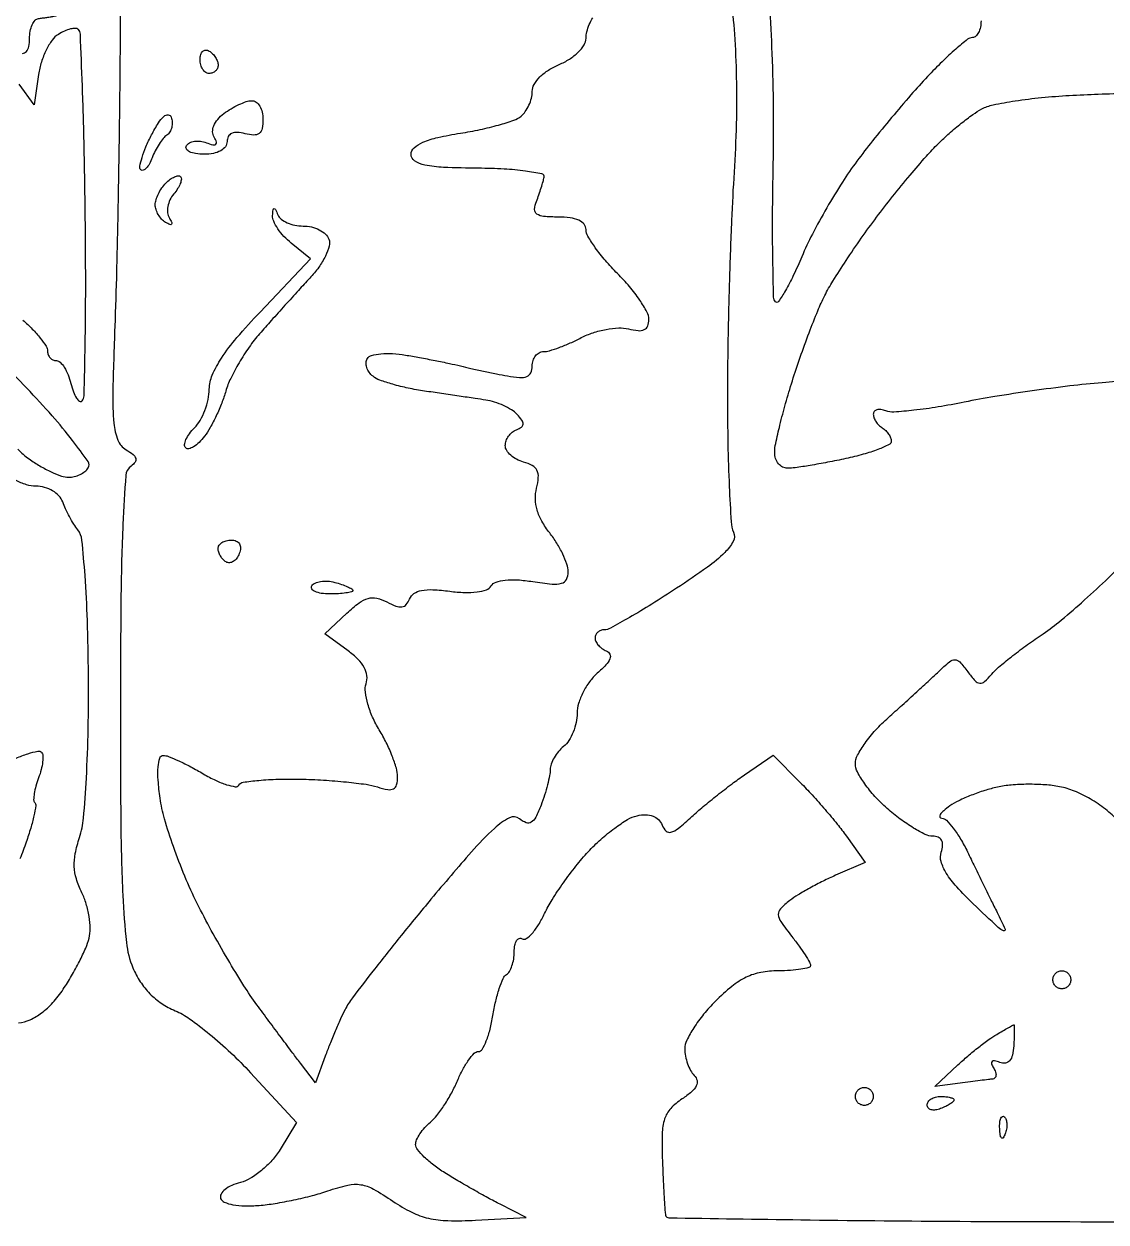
# Model space of a CAD drawing. Extents: x 0 to 102, y 0 to 135.
# Drawn here: x 58.07 to 68.27, y 0 to 11.3 of the extents above; entities that cross this region are included whole.
import ezdxf

# ---------------------------------------------------------------- set-up
doc = ezdxf.new("R2010")
doc.units = 0
doc.header["$MEASUREMENT"] = 0

msp = doc.modelspace()

# ---------------------------------------------------------------- linework, layer by layer
for points in [[(58.053093, 11.017737, 0.194288), (58.090449, 11.0364, 0.135261), (58.113186, 11.082899, 0.046507), (58.1202, 11.158149, -0.04512), (58.126439, 11.227143, -0.060287), (58.145051, 11.287145, -0.074775), (58.172421, 11.3298, -0.183696), (58.2048, 11.346975, 0.003807), (58.241826, 11.35189, 0.00272), (58.283187, 11.357931, 0.002746), (58.32255, 11.364119, 0.005875), (58.35285, 11.36942, 0.047426), (58.384362, 11.378472, 0.015601), (58.428726, 11.397529, 0.015382), (58.476907, 11.421862, 0.016827), (58.52205, 11.448438, 0.232932), (58.577018, 11.538625, 0.009603), (58.604454, 11.9274, 0.010506), (58.622079, 12.510064, 0.00252), (58.626133, 13.477543), (58.624466, 15.4395), (58.181983, 15.982991, 0.006445), (58.006264, 16.193228, 0.009182)], [(58.973013, 11.723744, -0.002909), (58.972999, 11.109801, -0.001806), (58.966494, 10.421498, -0.001385), (58.954587, 9.6695, -0.0014), (58.939527, 8.965969, -0.003323), (58.923378, 8.442646, 0.003543), (58.904363, 7.817583, 0.028801), (58.914165, 7.531592, 0.071188), (58.952063, 7.372591, 0.167028), (59.030378, 7.280944, -0.034455), (59.095044, 7.236556, -0.151318), (59.120881, 7.19879, -0.2364), (59.115002, 7.163398, -0.089102), (59.077729, 7.127677, 0.232716), (59.0267, 7.039998, 0.006133), (59.000061, 6.577432, 0.008686), (58.981601, 5.915718, 0.002383), (58.975602, 4.872841, 0.002395), (58.979845, 3.757502, 0.009764), (58.998908, 3.079838, 0.014163), (59.032749, 2.635248, 0.073), (59.093678, 2.396667, 0.046449), (59.163178, 2.265932, 0.049186), (59.254474, 2.152973, 0.049709), (59.365108, 2.061023, 0.049443), (59.491905, 1.992526, -0.056208), (59.627623, 1.916828, -0.016906), (59.815415, 1.772613, -0.016712), (60.016682, 1.595332, -0.017409), (60.202839, 1.407319), (60.635779, 0.938496), (60.480414, 0.683019, -0.045912), (60.40491, 0.581214, -0.036886), (60.306706, 0.486529, -0.038151), (60.201915, 0.412168, -0.07388), (60.10724, 0.372874, 0.042596), (60.026151, 0.345005, 0.065111), (59.962692, 0.306427, 0.088683), (59.925455, 0.263768, 0.219025), (59.921022, 0.223435, 0.219058), (59.955021, 0.187162, 0.051397), (60.036978, 0.163263, 0.041634), (60.149677, 0.152205, 0.024925), (60.284256, 0.156951, 0.019243), (60.433983, 0.175547, 0.01144), (60.610682, 0.208603, 0.011442), (60.785594, 0.249685, 0.019331), (60.929782, 0.293063, -0.025208), (61.11952, 0.347723, -0.096847), (61.241676, 0.352244, -0.090209), (61.361039, 0.310553, -0.020223), (61.544784, 0.196272, 0.033409), (61.72139, 0.092782, 0.059334), (61.879901, 0.035866, 0.051021), (62.063117, 0.012983, 0.01881), (62.323841, 0.016977), (62.801777, 0.0423), (62.554839, 0.167731, -0.007721), (62.440635, 0.227976, -0.004018), (62.299979, 0.306451, -0.003994), (62.15684, 0.389345, -0.00608), (62.033997, 0.463831, -0.023115), (61.929046, 0.536166, -0.029832), (61.840246, 0.612387, -0.030477), (61.776098, 0.682514, -0.168823), (61.759047, 0.729891, -0.108408), (61.768346, 0.774613, -0.040102), (61.799434, 0.831368, -0.037419), (61.84451, 0.889918, -0.036901), (61.898005, 0.941391, 0.053855), (61.959774, 1.004987, 0.021379), (62.030644, 1.10416, 0.020863), (62.098663, 1.218669, 0.024592), (62.15294, 1.33245, -0.023851), (62.202979, 1.437747, -0.032848), (62.258334, 1.526633, -0.03444), (62.311357, 1.59068, -0.205426), (62.350336, 1.6074, 0.267035), (62.385609, 1.627685, 0.036156), (62.42456, 1.707356, 0.033768), (62.460377, 1.817299, 0.022219), (62.487213, 1.947675, -0.017567), (62.513424, 2.0813, -0.022848), (62.547228, 2.201336, -0.021409), (62.583415, 2.296604, -0.154052), (62.615112, 2.333368, 0.125676), (62.643348, 2.362652, 0.046844), (62.667013, 2.415147, 0.042704), (62.683169, 2.479889, 0.039817), (62.6886, 2.547986, -0.043473), (62.693966, 2.60959, -0.094505), (62.710724, 2.65381, -0.172585), (62.735454, 2.67374, -0.226268), (62.763915, 2.670639, 0.302817), (62.802058, 2.671955, 0.056251), (62.856818, 2.721453, 0.043682), (62.917161, 2.803157, 0.026447), (62.974421, 2.908988, -0.028921), (63.045783, 3.039338, -0.01405), (63.150959, 3.197509, -0.013885), (63.270008, 3.356512, -0.019458), (63.385557, 3.491118, -0.023539), (63.504781, 3.607995, -0.023362), (63.634752, 3.713458, -0.023987), (63.756805, 3.794649, -0.078722), (63.846386, 3.830627, -0.054967), (63.928224, 3.840077, -0.091726), (63.996267, 3.82785, -0.108355), (64.047734, 3.79438, -0.103344), (64.081536, 3.741918, 0.11228), (64.118716, 3.686392, 0.264995), (64.165466, 3.674998, 0.103106), (64.23464, 3.711409, 0.013195), (64.36195, 3.822256, -0.011516), (64.469395, 3.916445, -0.006585), (64.603155, 4.025396, -0.006575), (64.740653, 4.131499, -0.010848), (64.859884, 4.217047), (65.127668, 4.400516), (65.38472, 4.143464, -0.01138), (65.496047, 4.026951, -0.007622), (65.618237, 3.888931, -0.007677), (65.732583, 3.751521, -0.014978), (65.818703, 3.637936), (65.995634, 3.38946), (65.716867, 3.26886, 0.013226), (65.59889, 3.214073, 0.010622), (65.474903, 3.149136, 0.010771), (65.362816, 3.084178, 0.026779), (65.284619, 3.030644, 0.035223), (65.197559, 2.953624, 0.212695), (65.17698, 2.898442, 0.139289), (65.200281, 2.832361, 0.012683), (65.305769, 2.69102, -0.010167), (65.372657, 2.602332, -0.013824), (65.429102, 2.519508, -0.010683), (65.47228, 2.448956, -0.132729), (65.4804, 2.418906, -0.341523), (65.4652, 2.399248, -0.022835), (65.390935, 2.383519, -0.025305), (65.292595, 2.372412, -0.015466), (65.17584, 2.3688, 0.046957), (65.013051, 2.353478, 0.066213), (64.874874, 2.3077, 0.057289), (64.739595, 2.221636, 0.02609), (64.58364, 2.08116, 0.025472), (64.473545, 1.959237, 0.028295), (64.380494, 1.830797, 0.029321), (64.314605, 1.713487, 0.11377), (64.296, 1.63278, 0.047985), (64.302548, 1.564711, 0.037622), (64.322127, 1.49313, 0.038762), (64.350844, 1.428773, 0.072179), (64.384944, 1.383096, -0.144907), (64.411208, 1.334742, -0.173047), (64.404372, 1.283611, -0.099086), (64.359157, 1.226908, -0.030029), (64.270489, 1.16088, 0.059431), (64.16267, 1.070293, 0.111712), (64.105367, 0.972675, 0.072401), (64.082117, 0.831961, 0.014532), (64.084627, 0.577254, 0.002035), (64.092242, 0.40024, 0.00279), (64.100631, 0.24103, 0.001803), (64.108904, 0.107391, 0.032819), (64.114482, 0.065075, 0.353457), (64.144916, 0.039718, 0.000204), (65.390595, 0.021385, 0.002229), (66.786126, 0.00764, 0.001342), (68.4414, 0.003163)], [(64.727108, 11.5479, -0.018286), (64.763534, 11.198969, -0.011838), (64.7813, 10.793359, -0.011073), (64.780399, 10.353008, -0.010021), (64.760269, 9.8982, 0.005713), (64.736233, 9.443823, 0.002958), (64.716047, 8.875597, 0.00294), (64.702188, 8.291321, 0.004461), (64.697659, 7.7832, 0.004702), (64.701872, 7.335692, 0.006595), (64.714659, 6.936293, 0.004117), (64.732545, 6.601868, 0.084546), (64.755518, 6.503912, -0.227321), (64.751342, 6.416986, -0.074547), (64.672332, 6.311718, -0.039317), (64.509098, 6.17436, -0.009598), (64.219012, 5.975162, -0.006279), (63.984954, 5.825145, -0.009009), (63.773597, 5.698621, -0.005476), (63.593985, 5.598051, -0.125524), (63.537329, 5.5836, 0.087557), (63.503985, 5.577716, 0.094485), (63.475653, 5.56082, 0.100113), (63.456701, 5.535634, 0.111843), (63.45, 5.50605, 0.116573), (63.457779, 5.473136, 0.063122), (63.481064, 5.438381, 0.057601), (63.51531, 5.407151, 0.05774), (63.55575, 5.384586, -0.18179), (63.588747, 5.353645, -0.212955), (63.590376, 5.311095, -0.093941), (63.552966, 5.252566, -0.023618), (63.47115, 5.173625, 0.053843), (63.398302, 5.094311, 0.041642), (63.336715, 4.994334, 0.042789), (63.294617, 4.88995, 0.074593), (63.2808, 4.797848, -0.053291), (63.271432, 4.710201, -0.04279), (63.243523, 4.619495, -0.044286), (63.202527, 4.539291, -0.079423), (63.1539, 4.4838, 0.046102), (63.105345, 4.435297, 0.040854), (63.064277, 4.376803, 0.04308), (63.036076, 4.317572, 0.089804), (63.027, 4.267449, -0.048452), (63.021406, 4.209853, -0.014011), (63.001737, 4.122584, -0.01395), (62.973919, 4.02496, -0.014458), (62.940998, 3.930212, -0.023511), (62.891596, 3.816652, -0.138775), (62.848608, 3.768919, -0.239104), (62.800262, 3.764435, -0.079116), (62.737106, 3.80185, 0.303496), (62.64361, 3.811552, 0.063164), (62.501458, 3.711758, 0.029057), (62.284414, 3.489912, 0.005036), (61.903398, 3.043281, 0.003804), (61.62241, 2.70186, 0.004934), (61.370314, 2.384397, 0.00375), (61.164, 2.115112, 0.043785), (61.093836, 2.002886, 0.011583), (61.051309, 1.914412, 0.005466), (61.000334, 1.798392, 0.005414), (60.94959, 1.675713, 0.007608), (60.907174, 1.5651), (60.814257, 1.3113), (60.672778, 1.497677, -0.001732), (60.600463, 1.593631, -0.000561), (60.494118, 1.736091, -0.000559), (60.376247, 1.894733, -0.000629), (60.263245, 2.047577, -0.018064), (60.139764, 2.228359, -0.007723), (59.987335, 2.478274, -0.00763), (59.832871, 2.749953, -0.009959), (59.700396, 3.0033, -0.01682), (59.583446, 3.259488, -0.013911), (59.47584, 3.539585, -0.014141), (59.39153, 3.802162, -0.036194), (59.349917, 3.99735, -0.015666), (59.331944, 4.165688, -0.036949), (59.331796, 4.291863, -0.05301), (59.346793, 4.374928, -0.333128), (59.379181, 4.3992, -0.094813), (59.428282, 4.389805, -0.012754), (59.525388, 4.348333, -0.014347), (59.639023, 4.29234, -0.011632), (59.757621, 4.226035, 0.021919), (59.873116, 4.164548, 0.03495), (59.977139, 4.123541, 0.038912), (60.058872, 4.104588, 0.300401), (60.092777, 4.120285, -0.221072), (60.132444, 4.146392, -0.012906), (60.279896, 4.164341, -0.017587), (60.462553, 4.175341, -0.011882), (60.67127, 4.175595, -0.009515), (60.890754, 4.166465, -0.009971), (61.106322, 4.149065, -0.009685), (61.291616, 4.12675, -0.043004), (61.39845, 4.102278, 0.031547), (61.4962, 4.07752, 0.165413), (61.550308, 4.085304, 0.219954), (61.579565, 4.122457, 0.05908), (61.588484, 4.198983, 0.071007), (61.576957, 4.278603, 0.021961), (61.537676, 4.393483, 0.021474), (61.4819, 4.519624, 0.022062), (61.415964, 4.639353, -0.033123), (61.353638, 4.758699, -0.034483), (61.308572, 4.88366, -0.036729), (61.285273, 4.996422, -0.109855), (61.292192, 5.074399, 0.108401), (61.299247, 5.151399, 0.09408), (61.274307, 5.228673, 0.073032), (61.215464, 5.306788, 0.037473), (61.121849, 5.386357), (60.903076, 5.545722), (61.111056, 5.74111, -0.026578), (61.22556, 5.83776, -0.094241), (61.311306, 5.88024, -0.125719), (61.392531, 5.882021, -0.065894), (61.487761, 5.846198, 0.031241), (61.57334, 5.80706, 0.124473), (61.630196, 5.800273, 0.184413), (61.670743, 5.822089, 0.086733), (61.70178, 5.873932, -0.154923), (61.7427, 5.92518, -0.099812), (61.813558, 5.954358, -0.06086), (61.921897, 5.961963, -0.020465), (62.079969, 5.947314, 0.024315), (62.219821, 5.935439, 0.040695), (62.337651, 5.940775, 0.050118), (62.426063, 5.961173, 0.174313), (62.471238, 5.997115, -0.17339), (62.516887, 6.033568, -0.056509), (62.602367, 6.052467, -0.043116), (62.71894, 6.054625, -0.022729), (62.862906, 6.038271, 0.013815), (63.044473, 6.01436, 0.093585), (63.134354, 6.021867, 0.213235), (63.179467, 6.059109, 0.115635), (63.1962, 6.130494, 0.082473), (63.184403, 6.201529, 0.028471), (63.145093, 6.298238, 0.027384), (63.088805, 6.401824, 0.028509), (63.022218, 6.497194, -0.038985), (62.949261, 6.606492, -0.056573), (62.904384, 6.71334, -0.063325), (62.887751, 6.817654, -0.069498), (62.898696, 6.919425, 0.042465), (62.915166, 7.02082, 0.134968), (62.902167, 7.087626, 0.154004), (62.858323, 7.133197, 0.060905), (62.776578, 7.165604, -0.056142), (62.71058, 7.191046, -0.063094), (62.654695, 7.229785, -0.072353), (62.616808, 7.275299, -0.138306), (62.604, 7.320717, -0.087342), (62.611911, 7.36566, -0.06748), (62.635064, 7.409783, -0.067035), (62.669327, 7.446424, -0.083598), (62.70975, 7.469475, 0.065097), (62.756395, 7.493845, 0.233716), (62.77205, 7.522492, 0.16797), (62.760907, 7.559581, 0.032483), (62.715688, 7.614407, 0.06509), (62.663425, 7.657208, 0.031996), (62.587537, 7.697904, 0.031088), (62.50206, 7.730674, 0.039315), (62.419588, 7.749581, 0.000081), (62.318693, 7.76448, 0.000026), (62.169129, 7.786532, 0.000026), (62.002748, 7.811047, 0.000029), (61.8426, 7.834625, -0.015699), (61.689167, 7.862151, -0.017381), (61.54294, 7.898504, -0.016983), (61.420974, 7.937895, -0.080672), (61.357081, 7.973411, -0.070669), (61.320924, 8.011351, -0.078586), (61.298327, 8.056573, -0.088329), (61.292386, 8.101886, -0.127617), (61.304257, 8.140299, -0.192241), (61.344099, 8.169801, -0.041104), (61.430541, 8.185117, -0.037118), (61.540916, 8.187215, -0.027098), (61.662875, 8.173821, -0.004471), (61.795744, 8.15067, -0.003357), (61.941557, 8.122905, -0.003393), (62.078413, 8.094925, -0.007782), (62.181, 8.071552, 0.004652), (62.278735, 8.048639, 0.002559), (62.398713, 8.022331, 0.002551), (62.520713, 7.996884, 0.004083), (62.62515, 7.976542, 0.02745), (62.739236, 7.961706, 0.114317), (62.807319, 7.97222, 0.193261), (62.844364, 8.007619, 0.106981), (62.8578, 8.069698, -0.07585), (62.865763, 8.121889, -0.088849), (62.888864, 8.166256, -0.100184), (62.923219, 8.196013, -0.127986), (62.96355, 8.206721, 0.070853), (63.020125, 8.215063, 0.01627), (63.111991, 8.245548, 0.0165), (63.216498, 8.288011, 0.01543), (63.320381, 8.338167, -0.04072), (63.430693, 8.384709, -0.033582), (63.554422, 8.416397, -0.034808), (63.672596, 8.429927, -0.072706), (63.764531, 8.420634, 0.035892), (63.85661, 8.404434, 0.133857), (63.91412, 8.413936, 0.196074), (63.946313, 8.448237, 0.091871), (63.9576, 8.509148, 0.125339), (63.939453, 8.580402, 0.025246), (63.870621, 8.692864, 0.025202), (63.774853, 8.818811, 0.021227), (63.6615, 8.94222, -0.018427), (63.54813, 9.064269, -0.022866), (63.452379, 9.186132, -0.022027), (63.382658, 9.293436, -0.13383), (63.3654, 9.35676, 0.17642), (63.347185, 9.406777, 0.112712), (63.297312, 9.44452, 0.073397), (63.215192, 9.467852, 0.032584), (63.102549, 9.4752, -0.019531), (62.963972, 9.480615, -0.137562), (62.90123, 9.503626, -0.25873), (62.880503, 9.547708, -0.076223), (62.897317, 9.62325, 0.008191), (62.920468, 9.685744, 0.007406), (62.942382, 9.75109, 0.007438), (62.960271, 9.810197, 0.023352), (62.969818, 9.85055, 0.410733), (62.94852, 9.882098, 0.015457), (62.793944, 9.908092, 0.020063), (62.592449, 9.927409, 0.011757), (62.3502, 9.93515, -0.00784), (62.022737, 9.943047, -0.041148), (61.844164, 9.964949, -0.094565), (61.749339, 10.004244, -0.252513), (61.7157, 10.066605, -0.217676), (61.743661, 10.127788, -0.077406), (61.827145, 10.180008, -0.04648), (61.968449, 10.225516, -0.015727), (62.181, 10.265782, 0.013325), (62.366897, 10.300075, 0.015706), (62.540682, 10.342691, 0.014672), (62.684128, 10.387257, 0.088464), (62.75205, 10.424986, 0.070984), (62.792543, 10.468842, 0.045158), (62.826736, 10.529461, 0.044565), (62.850012, 10.596487, 0.06137), (62.8578, 10.659695, -0.133584), (62.875764, 10.725733, -0.063684), (62.930043, 10.795905, -0.054561), (63.011605, 10.861349, -0.043648), (63.1116, 10.9134, 0.0444), (63.2087, 10.964129, 0.050525), (63.290846, 11.029364, 0.057389), (63.347259, 11.098551, 0.143314), (63.3654, 11.160544, -0.059786), (63.372817, 11.222348, -0.039044), (63.395221, 11.290664, -0.038989), (63.428044, 11.354819, -0.058709)], [(67.0878, 11.325034, -0.048677), (67.081906, 11.264632, -0.068677), (67.064317, 11.213564, -0.088861), (67.038383, 11.179171, -0.189069), (67.007858, 11.1672, 0.168798), (66.961069, 11.150941, 0.011252), (66.849986, 11.059, 0.015222), (66.720752, 10.939968, 0.010748), (66.58268, 10.798861, 0.009213), (66.427418, 10.626967, 0.005186), (66.245033, 10.412967, 0.005174), (66.065357, 10.193075, 0.008435), (65.91804, 10.002422, 0.018332), (65.781189, 9.804238, 0.011201), (65.633748, 9.561188, 0.011222), (65.49831, 9.313528, 0.019514), (65.398765, 9.101513, -0.011321), (65.318725, 8.92352, -0.02015), (65.243757, 8.781442, -0.016755), (65.179324, 8.678515, -0.471808), (65.151748, 8.675852, -0.192615), (65.133153, 8.719248, -0.001769), (65.125745, 9.076659, -0.005666), (65.123319, 9.491125, -0.003592), (65.129436, 9.974096, 0.007382), (65.132073, 10.492838, 0.007153), (65.119499, 11.016911, 0.007091), (65.095305, 11.477539, 0.02606)], [(58.05675, 8.503684, -0.019822), (58.145827, 8.418787, -0.024854), (58.221059, 8.333023, -0.024315), (58.275689, 8.256785, -0.144274), (58.2894, 8.210258, 0.092489), (58.295714, 8.176414, 0.096163), (58.313778, 8.147643, 0.099326), (58.340724, 8.128389, 0.105998), (58.372388, 8.1216, -0.199213), (58.40803, 8.106813, -0.054463), (58.446882, 8.058315, -0.04614), (58.48266, 7.988641, -0.034081), (58.509448, 7.90616, 0.026305), (58.53379, 7.82705, 0.053727), (58.562502, 7.768871, 0.097301), (58.590561, 7.739338, 0.365712), (58.614127, 7.741327, 0.193186), (58.634368, 7.788708, 0.001125), (58.644048, 8.277348, 0.004486), (58.648866, 8.838498, 0.002812), (58.64492, 9.495013, 0.002444), (58.63408, 10.151141, 0.003914), (58.617705, 10.711035, 0.000879), (58.598686, 11.20068, 0.188387), (58.580096, 11.243104, 0.202166), (58.552857, 11.254188, 0.055812), (58.506009, 11.248348, 0.046915), (58.449521, 11.229044, 0.034366), (58.391092, 11.197747, 0.097852), (58.332813, 11.142847, 0.040512), (58.276972, 11.049518, 0.038079), (58.231623, 10.936661, 0.039972), (58.2048, 10.820039), (58.1625, 10.5327), (58.023283, 10.729263, 0.031738)], [(68.492489, 7.933178, 0.004652), (68.2299, 7.913499, 0.008696), (67.925553, 7.882502, 0.005375), (67.568938, 7.836009, 0.00539), (67.217508, 7.782475, 0.009647), (66.930215, 7.729828, -0.009813), (66.683092, 7.684627, -0.012883), (66.455827, 7.653637, -0.010404), (66.266503, 7.636753, -0.109066), (66.189965, 7.648252, 0.056896), (66.145028, 7.659858, 0.101491), (66.107076, 7.657455, 0.147971), (66.082176, 7.641868, 0.181368), (66.0726, 7.616338, 0.092158), (66.078789, 7.583046, 0.053054), (66.097451, 7.546631, 0.050566), (66.124839, 7.512808, 0.058948), (66.1572, 7.4871, -0.055861), (66.189561, 7.461715, -0.049688), (66.216949, 7.428848, -0.052631), (66.235636, 7.393835, -0.096572), (66.2418, 7.362217, -0.288315), (66.221066, 7.329249, -0.020251), (66.116321, 7.284035, -0.023703), (65.978345, 7.238373, -0.015236), (65.814636, 7.19801, -0.005359), (65.642093, 7.162936, -0.006187), (65.476898, 7.133311, -0.005584), (65.336513, 7.111532, -0.035701), (65.264736, 7.1064, -0.120161), (65.21801, 7.117794, -0.101508), (65.178374, 7.14989, -0.09264), (65.151954, 7.197904, -0.081597), (65.143091, 7.25445, -0.051106), (65.152642, 7.341327, -0.007505), (65.192478, 7.514083, -0.008408), (65.246238, 7.717436, -0.007132), (65.309683, 7.930408, -0.007919), (65.383273, 8.152743, -0.006803), (65.467541, 8.384257, -0.006865), (65.549799, 8.592365, -0.019526), (65.614667, 8.734108, -0.021744), (65.691739, 8.87134, -0.007278), (65.815864, 9.065095, -0.007227), (65.959659, 9.275838, -0.008193), (66.103725, 9.473591, -0.00691), (66.254598, 9.668065, -0.005897), (66.41887, 9.868967, -0.005949), (66.572615, 10.048159, -0.016764), (66.685667, 10.168413, -0.015105), (66.787579, 10.263835, -0.012471), (66.901669, 10.359421, -0.012661), (67.010815, 10.441899, -0.032611), (67.09469, 10.494087, -0.071833), (67.201314, 10.532764, -0.012887), (67.409943, 10.570467, -0.013675), (67.658599, 10.601879, -0.011981), (67.919823, 10.621339, -0.002109), (68.192913, 10.633958, -0.001872), (68.477215, 10.644828, -0.001878)], [(58.00927, 7.286794, 0.048811), (58.115287, 7.194498, 0.022776), (58.217683, 7.128398, 0.023403), (58.324762, 7.07253, 0.023948), (58.421787, 7.033077, 0.084782), (58.487817, 7.0218, 0.060839), (58.541603, 7.028369, 0.051039), (58.595706, 7.047815, 0.053231), (58.642063, 7.076454, 0.089604), (58.672548, 7.110361, 0.300618), (58.670723, 7.170238, 0.010394), (58.525271, 7.367521, 0.016325), (58.332988, 7.601093, 0.0103), (58.094319, 7.861437, -0.008619), (57.847614, 8.128735, -0.010985)], [(58.015759, 1.877121, 0.076947), (58.124951, 1.907323, 0.055606), (58.233805, 1.971768, 0.048668), (58.338991, 2.068372, 0.034803), (58.437152, 2.194574, 0.016585), (58.515529, 2.320054, 0.014419), (58.589349, 2.456372, 0.014649), (58.648989, 2.583655, 0.040769), (58.680711, 2.677057, 0.067028), (58.690874, 2.76738, 0.033817), (58.68062, 2.881745, 0.032848), (58.653742, 3.00044, 0.041722), (58.612942, 3.105082, -0.038303), (58.560918, 3.235869, -0.065085), (58.540792, 3.351695, -0.060858), (58.550547, 3.474113, -0.029389), (58.591012, 3.626319, 0.057775), (58.628327, 3.807442, 0.00827), (58.655318, 4.185794, 0.009026), (58.672245, 4.647745, 0.006628), (58.67497, 5.160309, 0.005898), (58.664868, 5.672164, 0.010401), (58.642752, 6.094375, 0.007212), (58.6133, 6.429884, 0.140813), (58.574958, 6.525389, -0.026362), (58.536624, 6.580373, -0.014929), (58.495827, 6.6506, -0.014874), (58.458827, 6.724043, -0.023627), (58.432088, 6.78915, 0.102518), (58.396867, 6.847016, 0.072339), (58.337267, 6.894749, 0.067181), (58.261714, 6.926399, 0.065728), (58.179902, 6.9372, -0.076502), (58.090739, 6.950923, -0.040874), (57.987247, 6.993115, -0.039498)], [(68.383314, 3.779301, 0.038295), (68.260735, 3.89159, 0.033761), (68.117381, 3.989152, 0.03482), (67.968099, 4.063198, 0.051394), (67.827989, 4.104725, 0.02944), (67.69112, 4.122144, 0.018751), (67.530607, 4.126996, 0.018832), (67.372251, 4.119875, 0.032941), (67.242464, 4.100465, 0.022959), (67.122439, 4.068507, 0.017632), (66.99459, 4.023081, 0.017944), (66.87783, 3.971981, 0.03987), (66.794026, 3.92309, 0.023479), (66.735749, 3.878348, 0.071318), (66.702639, 3.841102, 0.24496), (66.700287, 3.818535, 0.307738), (66.717254, 3.807, -0.202155), (66.761238, 3.788459, -0.029747), (66.825853, 3.713808, -0.02963), (66.895224, 3.611253, -0.021491), (66.960425, 3.48975, 0.000764), (67.028226, 3.349773, 0.000524), (67.105568, 3.191138, 0.000528), (67.180379, 3.038514, 0.001072), (67.239583, 2.9187, -0.008949), (67.31417, 2.761569, -0.662892), (67.299887, 2.746097, -0.102791), (67.250339, 2.776497, -0.001712), (67.015044, 2.999507, -0.017997), (66.858661, 3.159886, -0.04517), (66.760346, 3.290153, -0.066461), (66.711878, 3.397671, -0.150653), (66.712609, 3.485957, 0.055157), (66.725918, 3.552595, 0.145858), (66.716226, 3.599742, 0.179528), (66.68431, 3.62791, 0.092218), (66.631145, 3.6378, -0.11505), (66.562661, 3.653769, -0.022841), (66.45173, 3.714928, -0.023076), (66.326443, 3.799849, -0.019681), (66.202444, 3.900364, -0.027353), (66.087986, 4.012516, -0.030811), (65.991244, 4.132325, -0.032326), (65.922907, 4.243028, -0.122714), (65.9034, 4.321312, -0.124804), (65.923445, 4.400366, -0.030968), (65.994799, 4.514541, -0.029736), (66.095449, 4.639022, -0.026004), (66.214544, 4.756698, 0.0018), (66.345472, 4.874107, 0.001573), (66.481579, 4.997827, 0.001582), (66.603875, 5.11041, 0.004709), (66.686674, 5.18858, -0.015473), (66.790529, 5.282485, -0.177887), (66.841358, 5.301159, -0.213081), (66.887385, 5.280611, -0.023256), (66.962499, 5.18858, 0.023305), (67.032215, 5.103179, 0.186002), (67.076708, 5.080479, 0.214621), (67.121216, 5.095173, 0.031872), (67.188319, 5.165017, -0.040206), (67.253548, 5.230686, -0.009985), (67.370668, 5.32704, -0.010145), (67.509595, 5.432252, -0.010022), (67.653235, 5.532182, 0.024516), (67.820452, 5.655855, 0.009989), (68.035821, 5.839407, 0.009856), (68.259869, 6.046253, 0.0124), (68.45864, 6.246865, 0.015776)], [(57.992624, 4.373803, -0.025252), (58.105063, 4.415341, -0.022751), (58.196405, 4.439434, -0.254756), (58.231224, 4.429176, -0.186449), (58.244824, 4.398452, -0.039285), (58.243003, 4.338701, -0.036159), (58.229584, 4.265489, -0.027446), (58.2048, 4.1877, 0.021926), (58.179295, 4.110601, 0.03042), (58.163785, 4.039511, 0.03085), (58.158453, 3.981911, 0.206885), (58.168805, 3.955795, -0.23961), (58.178495, 3.92606, -0.01433), (58.160715, 3.830501, -0.018981), (58.13082, 3.713701, -0.012664), (58.088183, 3.582344, -0.007788), (58.029556, 3.424079, -0.003727)]]:
    msp.add_lwpolyline(points, format="xyb")
for points in [[(59.8122, 11.0403, -0.06081), (59.844561, 11.014395, -0.051032), (59.871949, 10.979989, -0.053229), (59.890599, 10.942719, -0.089642), (59.8968, 10.908407, -0.105429), (59.890323, 10.878033, -0.099231), (59.871949, 10.852185, -0.096318), (59.844495, 10.834859, -0.092995), (59.8122, 10.8288, -0.153634), (59.779935, 10.838954, -0.097988), (59.752451, 10.867544, -0.080552), (59.733906, 10.910262, -0.062283), (59.7276, 10.960693, -0.066118), (59.733798, 11.007361, -0.138808), (59.752451, 11.038483, -0.191142), (59.780082, 11.049432, -0.139169)], [(60.21405, 10.572309, -0.167611), (60.254378, 10.559538, -0.09828), (60.288736, 10.521609, -0.077979), (60.311952, 10.464227, -0.057267), (60.3198, 10.395933, -0.047795), (60.311562, 10.309951, -0.178606), (60.283892, 10.264259, -0.183395), (60.233727, 10.248188, -0.050807), (60.1506, 10.261113, 0.047946), (60.077515, 10.272904, 0.120594), (60.024762, 10.263529, 0.169691), (59.993093, 10.233902, 0.121219), (59.9814, 10.18638, -0.160765), (59.965574, 10.13843, -0.108086), (59.921766, 10.100174, -0.079738), (59.852817, 10.075521, -0.046093), (59.764907, 10.0674, -0.036017), (59.685357, 10.073138, -0.077237), (59.626697, 10.091166, -0.148584), (59.598032, 10.117729, -0.2773), (59.598416, 10.148305, -0.139256), (59.627891, 10.175245, -0.079256), (59.674288, 10.189881, -0.068649), (59.729967, 10.190455, -0.059981), (59.786488, 10.176228, 0.025865), (59.848124, 10.156166, 0.222517), (59.875896, 10.161074, 0.344465), (59.882415, 10.182567, 0.046183), (59.859907, 10.227852, -0.137472), (59.845333, 10.278466, -0.099732), (59.856564, 10.336331, -0.080147), (59.893142, 10.395932, -0.053062), (59.951778, 10.451038, -0.027858), (60.019471, 10.496622, -0.025965), (60.093386, 10.535576, -0.026893), (60.162683, 10.563201, -0.075172)], [(59.455449, 10.417166, -0.071371), (59.464358, 10.368986, -0.069575), (59.459494, 10.319805, -0.074855), (59.442112, 10.277146, -0.111247), (59.414491, 10.247966, 0.073244), (59.379669, 10.216331, 0.027505), (59.340628, 10.163018, 0.02654), (59.303857, 10.099391, 0.029136), (59.275288, 10.034141, -0.033618), (59.249224, 9.976035, -0.065349), (59.219755, 9.934702, -0.112657), (59.191946, 9.915818, -0.297751), (59.169471, 9.920529, -0.249208), (59.159227, 9.954009, -0.025975), (59.179712, 10.036479, -0.027389), (59.216846, 10.138152, -0.018447), (59.269699, 10.249888, -0.02012), (59.333944, 10.362366, -0.069734), (59.387708, 10.4264, -0.209551), (59.427223, 10.439495, -0.296323)], [(59.543666, 9.856534, -0.237121), (59.551465, 9.832981, -0.058009), (59.540568, 9.792311, -0.047018), (59.515547, 9.743252, -0.031792), (59.478572, 9.69245, 0.064538), (59.443512, 9.637001, 0.063768), (59.42357, 9.574221, 0.069449), (59.421065, 9.513924, 0.114604), (59.437288, 9.465834, -0.025541), (59.460054, 9.424409, -0.297903), (59.457814, 9.406958, -0.337512), (59.441736, 9.403479, -0.028921), (59.402271, 9.424821, -0.068576), (59.364907, 9.455692, -0.052498), (59.333291, 9.498294, -0.053422), (59.311804, 9.545544, -0.080187), (59.3046, 9.590173, -0.075217), (59.311777, 9.637615, -0.038466), (59.334007, 9.693727, -0.037127), (59.366396, 9.749221, -0.045749), (59.40471, 9.79527, -0.036958), (59.445887, 9.830771, -0.055653), (59.486824, 9.854562, -0.072995), (59.521509, 9.864143, -0.231295)], [(60.460429, 9.49635, 0.132013), (60.490976, 9.455835, 0.061135), (60.547964, 9.421664, 0.054363), (60.620592, 9.398447, 0.050237), (60.698499, 9.3906, -0.058843), (60.776765, 9.381357, -0.059339), (60.85049, 9.354141, -0.065256), (60.90888, 9.313979, -0.118438), (60.941525, 9.266484, -0.160218), (60.944681, 9.201702, -0.046997), (60.908849, 9.107363, -0.041455), (60.845367, 9.001406, -0.032395), (60.760226, 8.897701, 0.002922), (60.655085, 8.784006, 0.001589), (60.527188, 8.643176, 0.001583), (60.398014, 8.499113, 0.00251), (60.288376, 8.374806, 0.026397), (60.18979, 8.249075, 0.019802), (60.094474, 8.101215, 0.02015), (60.015714, 7.954512, 0.042621), (59.96941, 7.834138, -0.022765), (59.931214, 7.721728, -0.016759), (59.879189, 7.600903, -0.017007), (59.82215, 7.489747, -0.035852), (59.769058, 7.408676, -0.034771), (59.717563, 7.350079, -0.056698), (59.665623, 7.309181, -0.079324), (59.621069, 7.290583, -0.261347), (59.591503, 7.298897, -0.231007), (59.58106, 7.329253, -0.073115), (59.594133, 7.376737, -0.055737), (59.626663, 7.432769, -0.037027), (59.675229, 7.489114, 0.066719), (59.727847, 7.558021, 0.038608), (59.772487, 7.652416, 0.037865), (59.803236, 7.755885, 0.051377), (59.813979, 7.852693, -0.101288), (59.84203, 7.984471, -0.042622), (59.928778, 8.144471, -0.031371), (60.074715, 8.338558, -0.013402), (60.292397, 8.579728), (60.769037, 9.080156), (60.586719, 9.227789, -0.035939), (60.517446, 9.292648, -0.038533), (60.459918, 9.365348, -0.041729), (60.421047, 9.435007, -0.121703), (60.411079, 9.488761, -0.013013), (60.415806, 9.544309, -0.338981), (60.425578, 9.554498, -0.333758), (60.438126, 9.547777, -0.012832)], [(60.021045, 6.4296, -0.094172), (60.068264, 6.420627, -0.165347), (60.098264, 6.395188, -0.151817), (60.108055, 6.354903, -0.076022), (60.09678, 6.303186, -0.064087), (60.072596, 6.258322, -0.094924), (60.040273, 6.227655, -0.122111), (60.005191, 6.215764, -0.160704), (59.972535, 6.223579, -0.067219), (59.943563, 6.247384, -0.052295), (59.919047, 6.280021, -0.053444), (59.902381, 6.316077, -0.081728), (59.8968, 6.349993, -0.153789), (59.906364, 6.380353, -0.097959), (59.933297, 6.406215, -0.080499), (59.973538, 6.423666, -0.062212)], [(60.996684, 6.031091, -0.016826), (61.061488, 6.011793, -0.025633), (61.116122, 5.99033, -0.023205), (61.1571, 5.969412, -0.269346), (61.1658, 5.954433, -0.349346), (61.155643, 5.94167, -0.019434), (61.102205, 5.931527, -0.023105), (61.032304, 5.924337, -0.014076), (60.949307, 5.922, -0.034022), (60.869563, 5.927432, -0.072514), (60.810326, 5.944518, -0.140077), (60.780698, 5.969673, -0.293546), (60.780191, 5.998658, -0.15438), (60.810591, 6.024834, -0.064046), (60.863329, 6.039806, -0.054994), (60.928477, 6.042337, -0.046215)], [(67.8492, 2.3688, -0.099038), (67.881487, 2.362341, -0.097945), (67.908949, 2.343949, -0.097945), (67.927341, 2.316487, -0.099038), (67.9338, 2.2842, -0.099038), (67.927341, 2.251913, -0.097945), (67.908949, 2.224451, -0.097945), (67.881487, 2.206059, -0.099038), (67.8492, 2.1996, -0.099038), (67.816913, 2.206059, -0.097945), (67.789451, 2.224451, -0.097945), (67.771059, 2.251913, -0.099038), (67.7646, 2.2842, -0.099038), (67.771059, 2.316487, -0.097945), (67.789451, 2.343949, -0.097945), (67.816913, 2.362341, -0.099038)], [(67.3961, 1.858627, -0.471847), (67.400729, 1.854931, -0.00378), (67.401133, 1.801486, -0.00957), (67.399904, 1.737279, -0.005609), (67.3961, 1.660492, -0.039923), (67.383805, 1.573563, -0.121856), (67.357392, 1.520631, -0.188711), (67.317251, 1.499096, -0.122007), (67.264272, 1.505669, 0.037972), (67.215846, 1.520138, 0.242539), (67.191862, 1.513721, 0.30413), (67.186569, 1.492364, 0.051562), (67.205815, 1.452577, -0.052257), (67.224301, 1.414224, -0.103873), (67.228912, 1.380962, -0.165489), (67.219372, 1.358227, -0.192463), (67.198543, 1.347771, 0.00765), (67.158421, 1.343735, 0.001212), (67.079831, 1.33442, 0.001344), (66.987268, 1.322968, 0.001175), (66.890528, 1.310504), (66.650955, 1.279067), (66.86893, 1.481079, -0.010902), (66.963271, 1.564762, -0.009226), (67.066496, 1.649155, -0.009334), (67.163462, 1.722598, -0.025556), (67.235403, 1.769573, -0.002126), (67.293194, 1.802901, -0.003204), (67.343863, 1.831407, -0.001279), (67.387511, 1.855449, -0.073409)], [(65.988, 1.269, -0.099038), (66.020287, 1.262541, -0.097945), (66.047749, 1.244149, -0.097945), (66.066141, 1.216687, -0.099038), (66.0726, 1.1844, -0.099038), (66.066141, 1.152113, -0.097945), (66.047749, 1.124651, -0.097945), (66.020287, 1.106259, -0.099038), (65.988, 1.0998, -0.099038), (65.955713, 1.106259, -0.097945), (65.928251, 1.124651, -0.097945), (65.909859, 1.152113, -0.099038), (65.9034, 1.1844, -0.099038), (65.909859, 1.216687, -0.097945), (65.928251, 1.244149, -0.097945), (65.955713, 1.262541, -0.099038)], [(66.7071, 1.1844, -0.024748), (66.75573, 1.181991, -0.039339), (66.796723, 1.174633, -0.046727), (66.825871, 1.164005, -0.289661), (66.834, 1.151151, -0.222225), (66.82663, 1.135389, -0.030693), (66.796723, 1.113365, -0.030395), (66.755708, 1.090282, -0.02136), (66.7071, 1.069206, -0.055937), (66.658509, 1.056558, -0.100118), (66.617477, 1.058886, -0.147206), (66.590562, 1.075334, -0.184534), (66.5802, 1.102455, -0.152681), (66.589971, 1.133707, -0.098158), (66.617477, 1.160329, -0.08088), (66.658579, 1.178289, -0.062722)], [(67.308113, 0.992287, -0.126455), (67.324461, 0.964629, -0.060344), (67.331158, 0.923572, -0.05415), (67.327992, 0.876403, -0.051402), (67.314791, 0.830137, -0.054073), (67.296048, 0.794887, -0.470617), (67.28063, 0.793428, -0.168741), (67.268674, 0.818111, -0.018894), (67.263679, 0.88125, -0.028489), (67.264609, 0.940147, -0.077125), (67.273976, 0.980754, -0.208169), (67.289597, 0.996197, -0.296942)]]:
    msp.add_lwpolyline(points, format="xyb", close=True)

doc.saveas('drawing.dxf')
